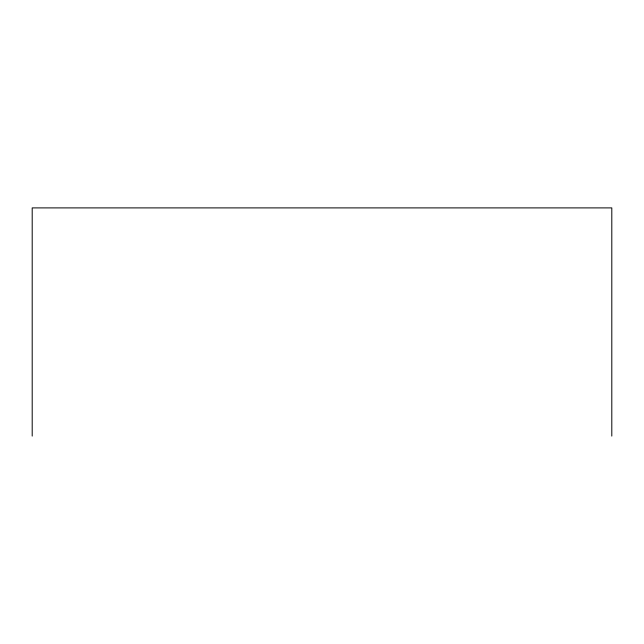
<?xml version="1.0" encoding="UTF-8"?>
<svg xmlns="http://www.w3.org/2000/svg" width="644" height="644" viewBox="0 0 644 644"><rect width="100%" height="100%" fill="white"/><g stroke="black" fill="none" stroke-linecap="round" stroke-linejoin="round"><path stroke-width="0.97" d="M611.8 436.101L611.8 207.899L32.2 207.899L32.2 436.101"/></g></svg>
